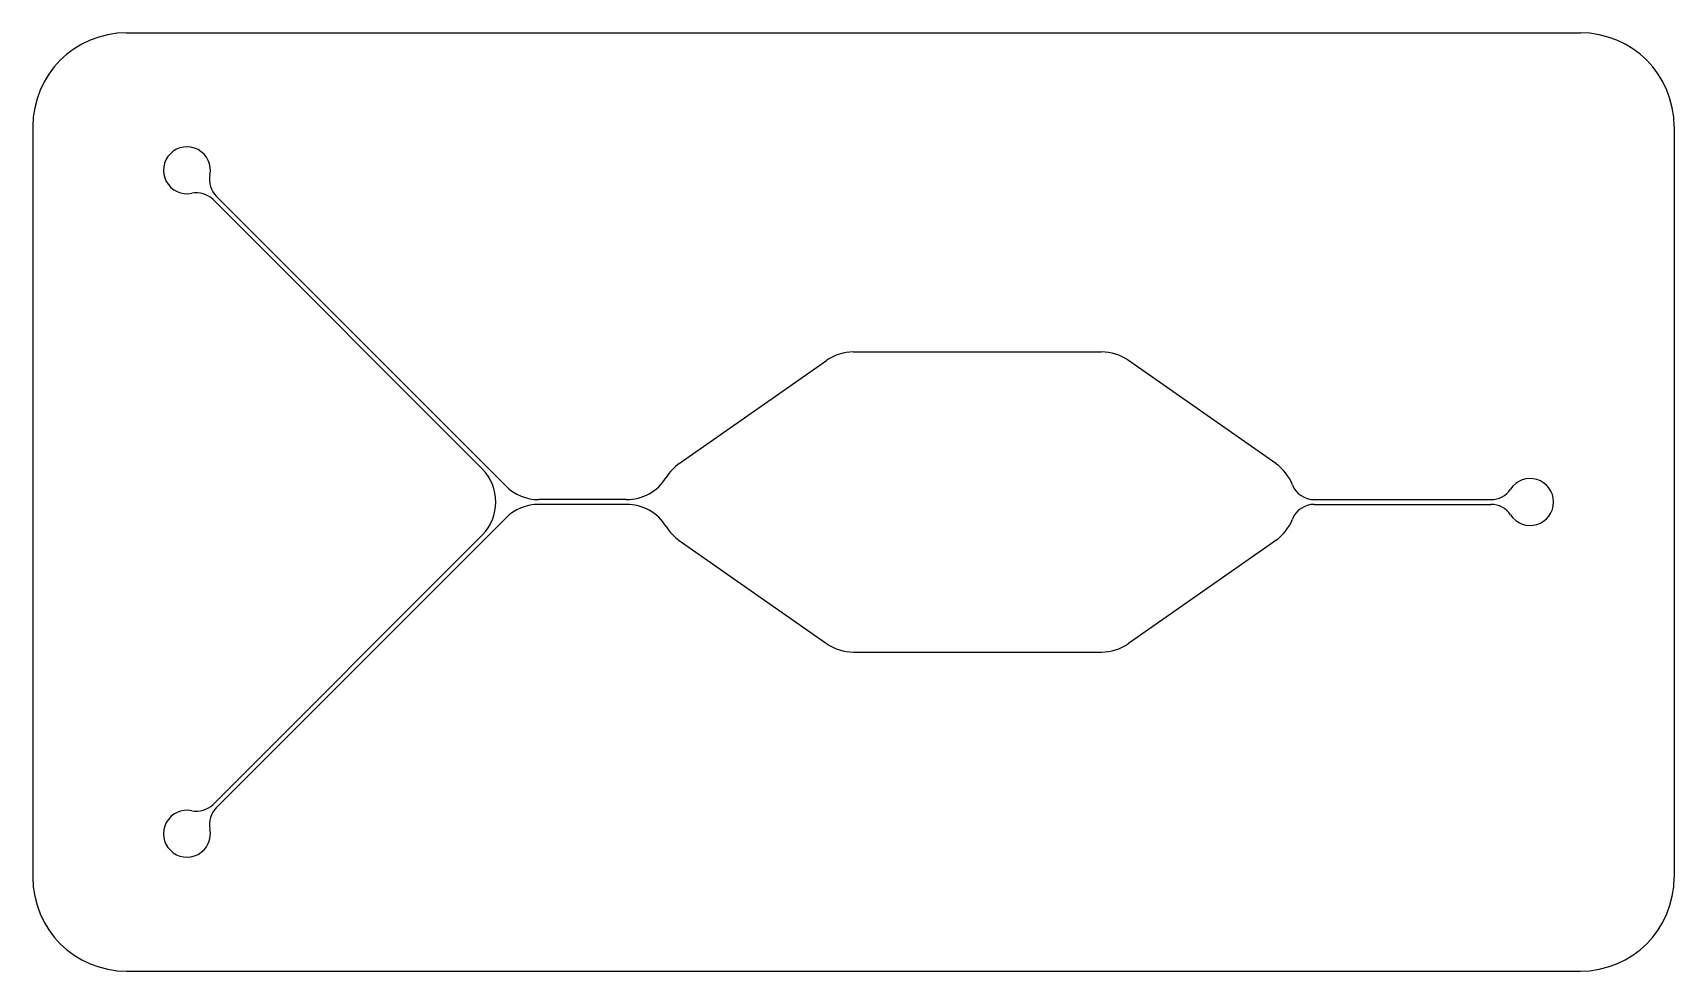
# Model space of a CAD drawing. Header units: millimetres. Extents: x -20.1 to 14.9, y -10 to 10.
import ezdxf

# ---------------------------------------------------------------- set-up
doc = ezdxf.new("R2010")
doc.units = ezdxf.units.MM

msp = doc.modelspace()

# ---------------------------------------------------------------- linework, layer by layer
at = {"color": 7, "linetype": 'Continuous', "lineweight": 25}
for p, q in [((-18.144, 10), (12.856, 10)), ((-20.144, 8), (-20.144, -8)), ((14.856, 8), (14.856, -8)), ((-10.563, 0.707), (-16.301, 6.445)), ((-10.058, 0.343), (-16.231, 6.516)), ((-2.644, 3.2), (2.644, 3.2)), ((-6.359, 0.819), (-3.217, 3.019)), ((6.359, 0.819), (3.217, 3.019)), ((-7.488, 0.05), (-9.351, 0.05)), ((7.181, 0.05), (10.95, 0.05)), ((-10.058, -0.343), (-16.231, -6.516)), ((-7.488, -0.05), (-9.351, -0.05)), ((7.181, -0.05), (10.95, -0.05)), ((-10.563, -0.707), (-16.301, -6.445)), ((-6.359, -0.819), (-3.217, -3.019)), ((6.359, -0.819), (3.217, -3.019)), ((-2.644, -3.2), (2.644, -3.2)), ((-18.144, -10), (12.856, -10))]:
    msp.add_line(p, q, dxfattribs=at)
for centre, radius, start, end in [((-18.144, 8), 2, 90, 180), ((12.856, 8), 2, 0, 90), ((-16.857, 7.071), 0.5, 348.367, 281.633), ((-15.877, 6.869), 0.5, 168.367, 225), ((-16.655, 6.092), 0.5, 45, 101.633), ((-2.644, 2.2), 1, 90, 125), ((2.644, 2.2), 1, 55, 90), ((-11.27, 0), 1, 315, 45), ((-5.785, 0), 1, 125, 148.3318), ((5.785, 0), 1, 21.5102, 55), ((-7.488, 1.05), 1, 270, 328.3318), ((7.181, 0.55), 0.5, 201.5102, 270), ((11.785, 0), 0.5, 213.367, 146.633), ((-9.351, 1.05), 1, 225, 270), ((10.95, 0.55), 0.5, 270, 326.633), ((-9.351, -1.05), 1, 90, 135), ((-7.488, -1.05), 1, 31.6682, 90), ((7.181, -0.55), 0.5, 90, 158.4898), ((10.95, -0.55), 0.5, 33.367, 90), ((-5.785, 0), 1, 211.6682, 235), ((5.785, 0), 1, 305, 338.4898), ((-2.644, -2.2), 1, 235, 270), ((2.644, -2.2), 1, 270, 305), ((-16.857, -7.071), 0.5, 78.367, 11.633), ((-16.655, -6.092), 0.5, 258.367, 315), ((-15.877, -6.869), 0.5, 135, 191.633), ((-18.144, -8), 2, 180, 270), ((12.856, -8), 2, 270, 0)]:
    msp.add_arc(centre, radius, start, end, dxfattribs=at)

doc.saveas('drawing.dxf')
